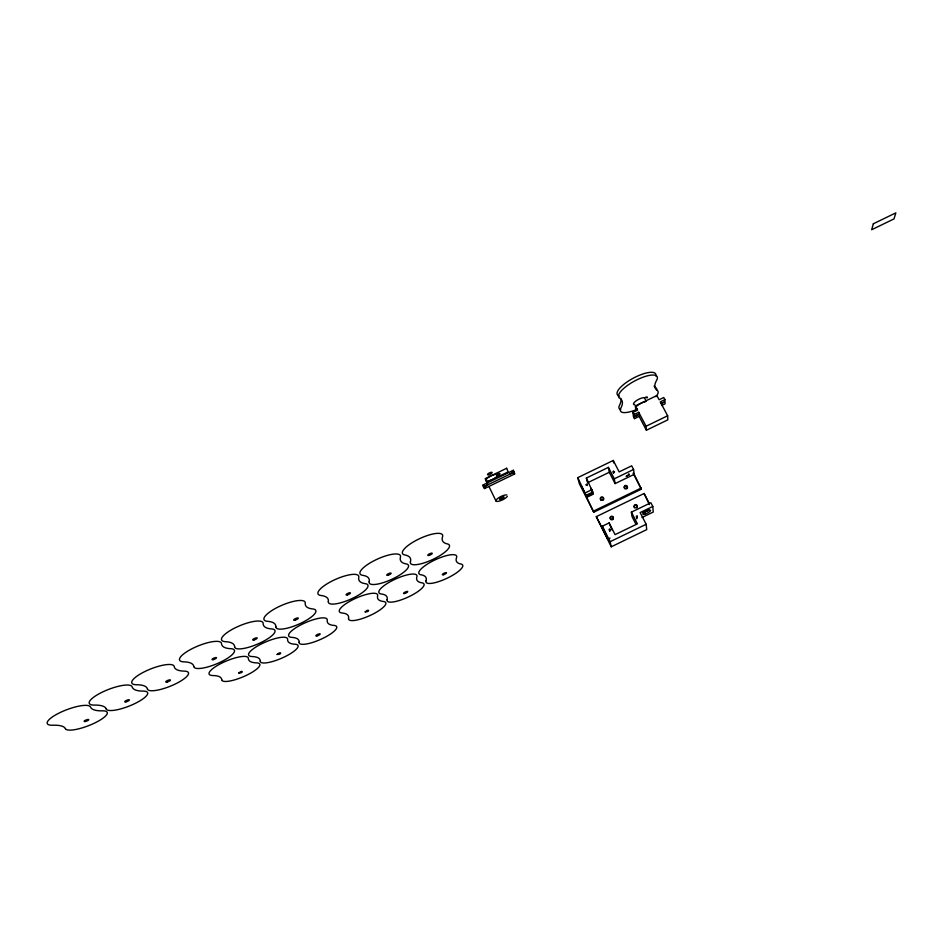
<?xml version="1.0" encoding="UTF-8"?>
<svg xmlns="http://www.w3.org/2000/svg" width="943" height="943" viewBox="0 0 943 943"><rect width="100%" height="100%" fill="white"/><g stroke="black" fill="none" stroke-linecap="round" stroke-linejoin="round"><path stroke-width="1.41" d="M634.168 413.812C634.993 420.13 640.922 411.419 635.252 416.075M636.348 516.163C636.902 521.892 638.046 510.882 636.737 518.85M646.191 510.682L645.554 510.988M609.39 529.212L609.414 530.626L610.545 529.742L609.39 529.212L609.862 531.51M613.327 471.276L613.292 472.643L614.471 471.854L613.374 471.252L613.657 473.268M635.794 410.099L635.382 405.95L656.87 395.541L659.11 399.738L663.754 397.498L664.898 399.632L665.063 403.84L661.609 405.502M634.509 418.621L634.085 414.543L638.729 412.303L639.118 416.393L634.509 418.621L633.39 416.5L632.953 412.409L637.598 410.158L635.382 405.95M483.476 486.93L514.112 472.101M664.898 399.632L660.253 401.883L667.656 415.78L667.809 419.859L646.391 430.22L639.118 416.393M646.391 430.22L646.061 426.236L667.656 415.78M577.764 477.641L613.268 460.455L619.15 471.889L631.692 465.818L633.59 469.484L634.179 474.364L641.381 489.169L593.748 512.214L579.285 483.57L577.764 477.641L586.039 495.299L592.758 492.046L586.357 478.042L608.4 467.374L614.294 478.82L615.095 483.606L634.179 474.364M587.477 482.816L609.272 472.266L608.4 467.374M585.426 492.788L592.18 489.523M614.294 478.82L633.59 469.484M593.748 512.214L586.393 496.713L593.088 493.472L591.768 490.867M586.57 497.409L593.241 494.179L593.088 493.472M593.501 511.13L641.264 488.014M635.971 524.284L632.022 516.575L631.397 512.143L650.859 502.737L652.792 506.462L640.132 512.579L646.167 524.273L646.721 529.624L611.229 546.799L596.282 516.646L644.104 493.507L649.303 503.515M610.074 538.04L607.822 539.125L602.329 526.218L609.131 522.917L615.072 534.634L637.409 523.837L631.397 512.143M642.018 517.483L653.251 512.049L652.792 506.462M611.229 546.799L610.156 541.695L646.167 524.273M634.898 404.712A6.448 1.957 -28.1 0 1 636.065 400.881A6.448 1.957 -28.1 0 1 644.446 397.828L646.309 401.329M638.729 412.303L646.061 426.236M632.953 412.409L634.085 414.543M633.083 473.162L641.381 489.169M649.373 504.588L644.104 493.507M609.272 472.266L615.095 483.606M590.778 488.132L592.758 492.046M611.972 529.919L609.131 522.917M602.329 526.218L610.156 541.695M586.039 495.299L581.418 486.152L586.393 496.713M607.822 539.125L596.282 516.646M483.57 484.726L485.268 488.215M486.022 480.435L488.085 484.702M489.146 486.871L495.971 500.969M495.924 473.469L497.515 477.04M512.438 470.746L513.888 474.353M586.357 478.042L587.194 481.625M613.268 460.455L613.669 462.93M626.494 488.321L626.576 488.898A1.591 1.532 -8.8 0 0 627.154 486.6A1.591 1.532 -8.8 0 0 624.631 486.588A1.591 1.532 -8.8 0 0 625.221 488.934M613.421 518.532A1.603 1.544 -10 0 1 610.993 519.605A1.603 1.544 -10 0 1 610.946 517.035A1.603 1.544 -10 0 1 613.421 517.966M634.627 507.829A1.603 1.544 -6.9 0 1 634.639 505.637A1.603 1.544 -6.9 0 1 636.926 505.648A1.603 1.544 -6.9 0 1 636.855 507.841M648.902 509.656A4.314 1.037 -27.1 0 1 642.619 512.627M601.104 500.297A1.591 1.532 -11.7 0 1 600.88 498.045A1.591 1.532 -11.7 0 1 603.225 497.987A1.591 1.532 -11.7 0 1 603.048 500.238M628.922 473.787A4.279 1.143 -27.3 0 1 628.439 474.105M644.446 397.828A2.676 0.813 -28.1 0 1 646.957 396.991A2.676 0.813 -28.1 0 1 646.992 398.005M636.996 408.708A6.46 1.945 -28 0 1 637.397 405.514A6.46 1.945 -28 0 1 645.413 401.765M656.705 390.19A21.182 6.471 -28.1 0 0 655.762 387.703A50.026 15.288 -29 0 1 654.077 386.005M620.765 409.651A21.182 6.471 -28.1 0 1 619.527 405.242A49.425 15.465 -27.3 0 0 620.659 398.217M619.292 396.249A49.425 15.465 -27.3 0 0 618.231 395.471A21.795 6.849 -28.2 0 1 634.12 377.73A21.795 6.849 -28.2 0 1 655.833 375.986M655.892 396.708A21.194 6.436 -28.1 0 0 657.177 390.367A50.05 15.206 -28.9 0 1 656.623 380.288A21.807 6.801 -28.2 0 0 637.256 379.652A21.807 6.801 -28.2 0 0 619.657 398.194A49.46 15.371 -27.3 0 1 620.918 407.918A21.194 6.436 -28.1 0 0 635.57 409.922M507.369 496.289A6.436 1.862 -25.9 0 1 498.8 501.228A6.436 1.862 -25.9 0 1 497.598 498.529A6.436 1.862 -25.9 0 1 506.756 494.91M238.815 672.996C243.86 673.42 242.976 669.094 238.815 672.996M365.189 611.877C370.41 612.125 369.019 607.964 365.189 611.877M586.133 484.843C588.067 487.437 587.654 482.085 586.133 484.843M661.09 403.58L664.025 402.142L661.114 403.521M484.407 486.364L487.366 485.091L484.419 486.317M277.148 654.442C282.252 654.89 281.497 650.375 277.148 654.442M510.222 473.869L513.169 472.561L510.234 473.822M626.305 476.18L629.146 474.8L626.305 476.18M873.336 223.786L871.674 229.727L893.988 218.917L895.85 212.87L873.336 223.786M506.662 468.27L485.173 478.667L486.859 482.203L508.159 471.889L506.662 468.27M513.393 470.286L482.616 485.185L484.325 488.663L514.831 473.893L513.393 470.286M85.377 721.478A2.464 0.625 -21.1 0 0 88.725 719.65A2.464 0.625 -21.1 0 0 85.153 720.405A2.464 0.625 -21.1 0 0 85.377 721.478M125.938 701.851A2.499 0.648 -21.5 0 0 129.391 699.977A2.499 0.648 -21.5 0 0 125.82 700.708A2.499 0.648 -21.5 0 0 125.938 701.851M167.052 682.001A2.534 0.66 -21.9 0 0 170.447 680.056A2.534 0.66 -21.9 0 0 166.746 680.893A2.534 0.66 -21.9 0 0 167.052 682.001M65.421 728.668A53.433 13.273 -20.4 0 0 52.902 725.238A23.151 5.988 -20.8 0 1 59.939 712.637A23.151 5.988 -20.8 0 1 90.516 707.038A52.042 13.65 -21.6 0 0 102.292 710.822A22.432 5.67 -21.1 0 1 94.76 722.986A22.432 5.67 -21.1 0 1 65.421 728.668M106.217 708.924A52.926 13.414 -20.8 0 0 94.524 705.093A22.95 6.035 -21.2 0 1 102.351 692.103A22.95 6.035 -21.2 0 1 132.15 686.893A51.653 13.756 -22 0 0 143.1 691.078A22.255 5.717 -21.5 0 1 134.825 703.596A22.255 5.717 -21.5 0 1 106.217 708.924M147.426 688.979A52.454 13.532 -21.2 0 0 136.57 684.748A22.773 6.094 -21.7 0 1 145.21 671.369A22.773 6.094 -21.7 0 1 174.196 666.536A51.311 13.85 -22.4 0 0 184.309 671.121A22.078 5.764 -21.9 0 1 175.28 684.005A22.078 5.764 -21.9 0 1 147.426 688.979M213.236 659.629A2.405 0.637 -22.4 0 0 216.501 657.754A2.405 0.637 -22.4 0 0 213.059 658.509A2.405 0.637 -22.4 0 0 213.236 659.629M253.962 639.967A2.452 0.66 -22.8 0 0 257.18 638.022A2.452 0.66 -22.8 0 0 253.608 638.882A2.452 0.66 -22.8 0 0 253.962 639.967M294.959 620.14A2.487 0.672 -23.3 0 0 298.283 618.125A2.487 0.672 -23.3 0 0 294.711 618.973A2.487 0.672 -23.3 0 0 294.959 620.14M193.798 666.536A51.971 13.662 -21.6 0 0 183.873 661.845A22.585 6.141 -22.2 0 1 193.433 648.018A22.585 6.141 -22.2 0 1 221.511 643.633A50.993 13.945 -23 0 0 230.693 648.678A21.913 5.811 -22.4 0 1 220.827 661.974A21.913 5.811 -22.4 0 1 193.798 666.536M234.63 646.768A51.606 13.768 -22 0 0 225.518 641.688A22.443 6.188 -22.6 0 1 235.88 627.472A22.443 6.188 -22.6 0 1 263.168 623.464A50.745 14.015 -23.5 0 0 271.525 628.91A21.783 5.847 -22.8 0 1 260.916 642.572A21.783 5.847 -22.8 0 1 234.63 646.768M275.863 626.812A51.264 13.862 -22.5 0 0 267.588 621.331A22.326 6.224 -23.1 0 1 278.763 606.714A22.326 6.224 -23.1 0 1 305.237 603.107A50.557 14.074 -24 0 0 312.77 608.954A21.677 5.882 -23.3 0 1 301.406 622.969A21.677 5.882 -23.3 0 1 275.863 626.812M317.025 635.877A2.346 0.601 -23.6 0 0 320.172 633.991A2.346 0.601 -23.6 0 0 316.848 634.816A2.346 0.601 -23.6 0 0 317.025 635.877M221.723 679.703A48.8 12.188 -22.1 0 0 212.906 675.542A21.206 5.469 -22.6 0 1 222.418 662.788A21.206 5.469 -22.6 0 1 248.363 658.391A47.975 12.412 -23.3 0 0 256.52 662.87A20.616 5.187 -22.8 0 1 246.76 675.176A20.616 5.187 -22.8 0 1 221.723 679.703M260.233 661.078A48.482 12.271 -22.5 0 0 252.146 656.552A21.088 5.493 -23 0 1 262.378 643.444A21.088 5.493 -23 0 1 287.615 639.389A47.775 12.459 -23.7 0 0 295.041 644.234A20.51 5.21 -23.2 0 1 284.609 656.858A20.51 5.21 -23.2 0 1 260.233 661.078M299.12 642.254A48.211 12.342 -22.9 0 0 291.776 637.374A20.994 5.528 -23.5 0 1 302.727 623.924A20.994 5.528 -23.5 0 1 327.245 620.211A47.621 12.507 -24.2 0 0 333.94 625.409A20.428 5.234 -23.6 0 1 322.848 638.364A20.428 5.234 -23.6 0 1 299.12 642.254M404.677 593.465A2.287 0.589 -24.6 0 0 407.706 591.579A2.287 0.589 -24.6 0 0 404.476 592.44A2.287 0.589 -24.6 0 0 404.677 593.465M443.516 574.711A2.322 0.613 -25 0 0 446.499 572.766A2.322 0.613 -25 0 0 443.139 573.733A2.322 0.613 -25 0 0 443.516 574.711M348.545 618.337A47.916 12.424 -23.4 0 0 342.144 612.997A20.899 5.552 -24 0 1 354.002 599.1A20.899 5.552 -24 0 1 377.624 595.835A47.48 12.554 -24.8 0 0 383.365 601.481A20.333 5.257 -24.1 0 1 371.424 614.848A20.333 5.257 -24.1 0 1 348.545 618.337M387.078 599.689A47.728 12.483 -23.9 0 0 381.408 593.996A20.84 5.564 -24.5 0 1 393.974 579.756A20.84 5.564 -24.5 0 1 416.889 576.821A47.409 12.577 -25.2 0 0 421.91 582.833A20.274 5.281 -24.6 0 1 409.297 596.518A20.274 5.281 -24.6 0 1 387.078 599.689M426 580.853A47.574 12.518 -24.3 0 0 421.061 574.806A20.805 5.587 -25 0 1 434.358 560.213A20.805 5.587 -25 0 1 456.553 557.631A47.386 12.577 -25.7 0 0 460.832 563.997A20.239 5.293 -25 0 1 447.548 578.012A20.239 5.293 -25 0 1 426 580.853M347.33 594.892A2.369 0.648 -23.9 0 0 350.407 592.935A2.369 0.648 -23.9 0 0 346.953 593.831A2.369 0.648 -23.9 0 0 347.33 594.892M387.927 575.254A2.416 0.672 -24.4 0 0 391.121 573.238A2.416 0.672 -24.4 0 0 387.667 574.11A2.416 0.672 -24.4 0 0 387.927 575.254M429.089 555.38A2.464 0.684 -24.9 0 0 432.224 553.282A2.464 0.684 -24.9 0 0 428.652 554.284A2.464 0.684 -24.9 0 0 429.089 555.38M328.329 601.516A50.898 13.956 -23.1 0 0 321.127 595.516A22.196 6.247 -23.8 0 1 333.327 580.405A22.196 6.247 -23.8 0 1 358.776 577.293A50.38 14.121 -24.6 0 0 365.247 583.646A21.559 5.906 -23.9 0 1 352.93 598.133A21.559 5.906 -23.9 0 1 328.329 601.516M369.173 581.748A50.674 14.027 -23.6 0 0 362.796 575.348A22.137 6.271 -24.3 0 1 375.797 559.847A22.137 6.271 -24.3 0 1 400.457 557.113A50.297 14.145 -25.2 0 0 406.091 563.879A21.5 5.929 -24.4 0 1 393.031 578.719A21.5 5.929 -24.4 0 1 369.173 581.748M611.123 519.192A1.603 1.544 -10 0 0 613.339 517.554A1.603 1.544 -10 0 0 610.781 516.54A1.603 1.544 -10 0 0 611.123 519.192M634.969 507.558A1.603 1.544 -7 0 0 637.303 506.073A1.603 1.544 -7 0 0 634.816 504.894A1.603 1.544 -7 0 0 634.969 507.558M645.142 514.112A4.314 1.026 -27.1 0 0 650.587 510.363A4.314 1.026 -27.1 0 0 644.482 512.45A4.314 1.026 -27.1 0 0 645.142 514.112M601.328 499.92A1.591 1.532 -11.7 0 0 603.532 498.281A1.591 1.532 -11.7 0 0 600.986 497.279A1.591 1.532 -11.7 0 0 601.328 499.92M625.174 488.38A1.603 1.532 -8.8 0 0 627.378 486.741A1.603 1.532 -8.8 0 0 624.82 485.751A1.603 1.532 -8.8 0 0 625.174 488.38M410.429 561.78A50.498 14.074 -24.1 0 0 404.877 554.979A22.09 6.295 -24.9 0 1 418.692 539.09A22.09 6.295 -24.9 0 1 442.55 536.744A50.274 14.157 -25.7 0 0 447.359 543.911A21.465 5.941 -24.9 0 1 433.544 559.105A21.465 5.941 -24.9 0 1 410.429 561.78M488.863 480.765A6.412 1.957 -26 0 0 497.385 475.814A2.652 0.813 -26 0 0 499.943 473.704A2.652 0.813 -26 0 0 496.737 474.364A6.412 1.957 -26 0 0 487.614 477.948A6.412 1.957 -26 0 0 488.863 480.765M500.886 499.307A2.558 0.743 -25.9 0 0 504.069 497.055A2.558 0.743 -25.9 0 0 500.356 498.128A2.558 0.743 -25.9 0 0 500.886 499.307M488.945 474.742A2.534 0.778 -26 0 0 492.093 472.467A2.534 0.778 -26 0 0 488.391 473.516A2.534 0.778 -26 0 0 488.945 474.742"/></g></svg>
